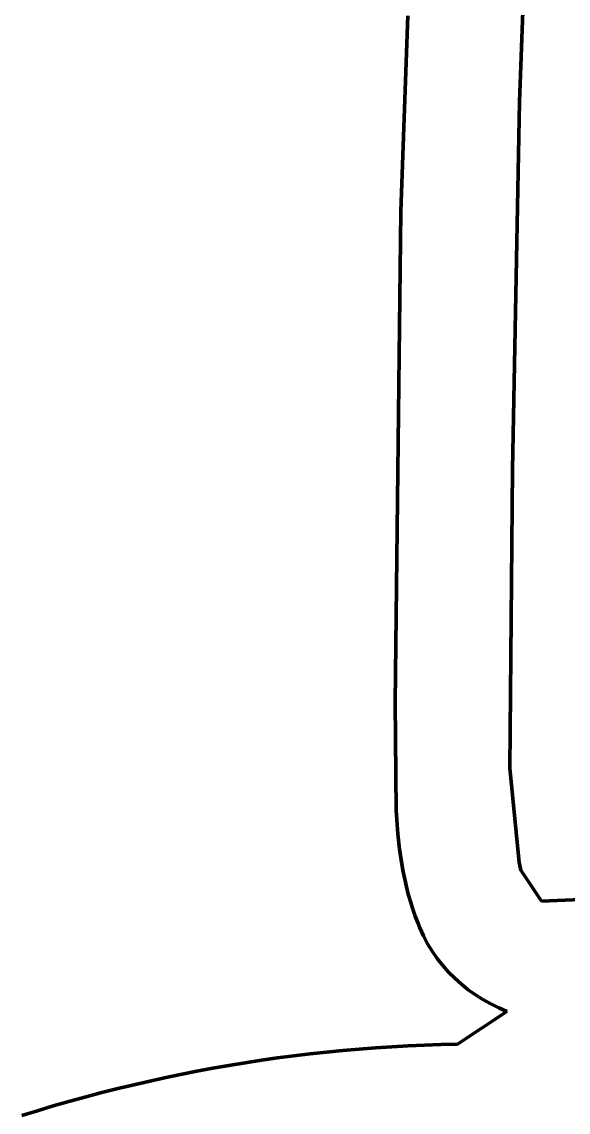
# Model space of a CAD drawing. Header units: millimetres. Extents: x 0 to 17.8, y 0 to 10.
# Drawn here: x 6.858 to 7.906, y 6.02 to 8.113 of the extents above; entities that cross this region are included whole.
import ezdxf

# ---------------------------------------------------------------- set-up
doc = ezdxf.new("R2010")
doc.units = ezdxf.units.MM
doc.layers.add('color#010101ff', color=7, linetype='CONTINUOUS', lineweight=100)
doc.layers.add('color#ffffffff', color=7, linetype='CONTINUOUS', lineweight=100)

msp = doc.modelspace()

# ---------------------------------------------------------------- linework, layer by layer
at = {"layer": 'color#010101ff'}
for p, q in [((7.5853, 7.7495), (7.5986, 8.1241)), ((7.8192, 8.1327), (7.8128, 7.9595)), ((7.8128, 7.9595), (7.7995, 7.2538)), ((7.574, 6.8062), (7.5853, 7.7495)), ((7.7995, 7.2538), (7.7941, 6.6805)), ((7.5763, 6.5988), (7.574, 6.8062)), ((7.7941, 6.6805), (7.8124, 6.4994)), ((7.5795, 6.5545), (7.5763, 6.5988)), ((7.5827, 6.5252), (7.5795, 6.5545)), ((7.587, 6.496), (7.5827, 6.5252)), ((7.5897, 6.4815), (7.587, 6.496)), ((7.8124, 6.4994), (7.8155, 6.4845)), ((7.5926, 6.4671), (7.5897, 6.4815)), ((7.5959, 6.4527), (7.5926, 6.4671)), ((7.8155, 6.4845), (7.8552, 6.4248)), ((7.5995, 6.4384), (7.5959, 6.4527)), ((7.6036, 6.4242), (7.5995, 6.4384)), ((7.8552, 6.4248), (8.2778, 6.4449)), ((7.608, 6.41), (7.6036, 6.4242)), ((7.6129, 6.396), (7.608, 6.41)), ((7.6182, 6.382), (7.6129, 6.396)), ((7.6214, 6.374), (7.6182, 6.382)), ((7.6285, 6.3584), (7.6214, 6.374)), ((7.6365, 6.3433), (7.6285, 6.3584)), ((7.6454, 6.3289), (7.6365, 6.3433)), ((7.6551, 6.315), (7.6454, 6.3289)), ((7.6656, 6.3017), (7.6551, 6.315)), ((7.6768, 6.2891), (7.6656, 6.3017)), ((7.6887, 6.2771), (7.6768, 6.2891)), ((7.7013, 6.2658), (7.6887, 6.2771)), ((7.7146, 6.2552), (7.7013, 6.2658)), ((7.7284, 6.2453), (7.7146, 6.2552)), ((7.7427, 6.2362), (7.7284, 6.2453)), ((7.7576, 6.2278), (7.7427, 6.2362)), ((7.7729, 6.2202), (7.7576, 6.2278)), ((7.7886, 6.2134), (7.7729, 6.2202)), ((7.6937, 6.1504), (7.7886, 6.2134)), ((7.38, 6.1282), (7.4112, 6.1319)), ((7.4112, 6.1319), (7.4425, 6.1354)), ((7.4425, 6.1354), (7.4738, 6.1385)), ((7.4738, 6.1385), (7.5052, 6.1412)), ((7.5052, 6.1412), (7.5365, 6.1436)), ((7.5365, 6.1436), (7.5679, 6.1457)), ((7.5679, 6.1457), (7.5994, 6.1474)), ((7.5994, 6.1474), (7.6308, 6.1487)), ((7.6308, 6.1487), (7.6622, 6.1497)), ((7.6622, 6.1497), (7.6937, 6.1504)), ((7.2554, 6.1098), (7.2865, 6.1149)), ((7.2865, 6.1149), (7.3176, 6.1197)), ((7.3176, 6.1197), (7.3487, 6.1241)), ((7.3487, 6.1241), (7.38, 6.1282)), ((7.1318, 6.086), (7.1626, 6.0925)), ((7.1626, 6.0925), (7.1935, 6.0986)), ((7.1935, 6.0986), (7.2244, 6.1043)), ((7.2244, 6.1043), (7.2554, 6.1098)), ((7.0397, 6.0648), (7.0703, 6.0722)), ((7.0703, 6.0722), (7.101, 6.0793)), ((7.101, 6.0793), (7.1318, 6.086)), ((6.9485, 6.0407), (6.9788, 6.049)), ((6.9788, 6.049), (7.0092, 6.0571)), ((7.0092, 6.0571), (7.0397, 6.0648)), ((6.8881, 6.023), (6.9182, 6.032)), ((6.9182, 6.032), (6.9485, 6.0407)), ((6.858, 6.0136), (6.8881, 6.023))]:
    msp.add_line(p, q, dxfattribs=at)
at = {"layer": 'color#ffffffff'}
for p, q in [((7.5986, 8.1241), (7.5853, 7.7495)), ((7.8128, 7.9595), (7.8192, 8.1327)), ((7.7995, 7.2538), (7.8128, 7.9595)), ((7.5853, 7.7495), (7.574, 6.8062)), ((7.7941, 6.6805), (7.7995, 7.2538)), ((7.574, 6.8062), (7.5763, 6.5988)), ((7.8124, 6.4994), (7.7941, 6.6805)), ((7.5763, 6.5988), (7.5795, 6.5545)), ((7.5795, 6.5545), (7.5827, 6.5252)), ((7.5827, 6.5252), (7.587, 6.496)), ((7.587, 6.496), (7.5897, 6.4815)), ((7.8155, 6.4845), (7.8124, 6.4994)), ((7.5897, 6.4815), (7.5926, 6.4671)), ((7.5926, 6.4671), (7.5959, 6.4527)), ((7.8552, 6.4248), (7.8155, 6.4845)), ((7.5959, 6.4527), (7.5995, 6.4384)), ((7.5995, 6.4384), (7.6036, 6.4242)), ((8.2778, 6.4449), (7.8552, 6.4248)), ((7.6036, 6.4242), (7.608, 6.41)), ((7.608, 6.41), (7.6129, 6.396)), ((7.6129, 6.396), (7.6182, 6.382)), ((7.6182, 6.382), (7.6214, 6.374)), ((7.6214, 6.374), (7.6285, 6.3584)), ((7.6285, 6.3584), (7.6365, 6.3433)), ((7.6365, 6.3433), (7.6454, 6.3289)), ((7.6454, 6.3289), (7.6551, 6.315)), ((7.6551, 6.315), (7.6656, 6.3017)), ((7.6656, 6.3017), (7.6768, 6.2891)), ((7.6768, 6.2891), (7.6887, 6.2771)), ((7.6887, 6.2771), (7.7013, 6.2658)), ((7.7013, 6.2658), (7.7146, 6.2552)), ((7.7146, 6.2552), (7.7284, 6.2453)), ((7.7284, 6.2453), (7.7427, 6.2362)), ((7.7427, 6.2362), (7.7576, 6.2278)), ((7.7576, 6.2278), (7.7729, 6.2202)), ((7.7729, 6.2202), (7.7886, 6.2134)), ((7.7886, 6.2134), (7.6937, 6.1504)), ((7.4112, 6.1319), (7.38, 6.1282)), ((7.4425, 6.1354), (7.4112, 6.1319)), ((7.4738, 6.1385), (7.4425, 6.1354)), ((7.5052, 6.1412), (7.4738, 6.1385)), ((7.5365, 6.1436), (7.5052, 6.1412)), ((7.5679, 6.1457), (7.5365, 6.1436)), ((7.5994, 6.1474), (7.5679, 6.1457)), ((7.6308, 6.1487), (7.5994, 6.1474)), ((7.6622, 6.1497), (7.6308, 6.1487)), ((7.6937, 6.1504), (7.6622, 6.1497)), ((7.2865, 6.1149), (7.2554, 6.1098)), ((7.3176, 6.1197), (7.2865, 6.1149)), ((7.3487, 6.1241), (7.3176, 6.1197)), ((7.38, 6.1282), (7.3487, 6.1241)), ((7.1626, 6.0925), (7.1318, 6.086)), ((7.1935, 6.0986), (7.1626, 6.0925)), ((7.2244, 6.1043), (7.1935, 6.0986)), ((7.2554, 6.1098), (7.2244, 6.1043)), ((7.0703, 6.0722), (7.0397, 6.0648)), ((7.101, 6.0793), (7.0703, 6.0722)), ((7.1318, 6.086), (7.101, 6.0793)), ((6.9788, 6.049), (6.9485, 6.0407)), ((7.0092, 6.0571), (6.9788, 6.049)), ((7.0397, 6.0648), (7.0092, 6.0571)), ((6.9182, 6.032), (6.8881, 6.023)), ((6.9485, 6.0407), (6.9182, 6.032)), ((6.8881, 6.023), (6.858, 6.0136))]:
    msp.add_line(p, q, dxfattribs=at)

doc.saveas('drawing.dxf')
